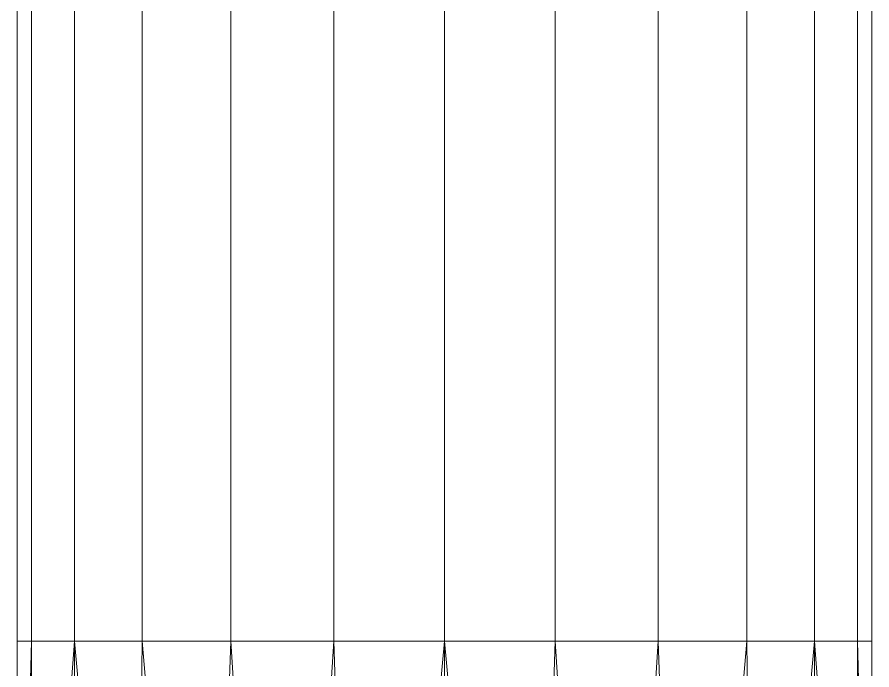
# Model space of a CAD drawing. Header units: inches. Extents: x -3326 to -59, y 8 to 1043.
# Drawn here: x -1109.283 to -1107.968, y 221.817 to 222.822 of the extents above; entities that cross this region are included whole.
import ezdxf

# ---------------------------------------------------------------- set-up
doc = ezdxf.new("R2010")
doc.units = ezdxf.units.IN
doc.header["$MEASUREMENT"] = 0
doc.layers.add('F-SPRN', color=10, linetype='Continuous', lineweight=9)
doc.layers.add('P-PIPE', color=10, linetype='Continuous', lineweight=9)

# ---------------------------------------------------------------- blocks, each defined once
blk = doc.blocks.new('Tee - Welded - Generic - Standard-1086689-05 - Fourth Level')
at = {"layer": 'P-PIPE'}
mesh = blk.add_polyface(dxfattribs=at)
corners = [(-0.6575, -1.4961), (-0.6351, -1.4961, 0.1702), (-0.5694, -1.4961, 0.3287), (-0.4649, -1.4961, 0.4649), (-0.3287, -1.4961, 0.5694), (-0.1702, -1.4961, 0.6351), (0, -1.4961, 0.6575), (0.1702, -1.4961, 0.6351), (0.3287, -1.4961, 0.5694), (0.4649, -1.4961, 0.4649), (0.5694, -1.4961, 0.3287), (0.6351, -1.4961, 0.1702), (0.6575, -1.4961), (0.6575, -0.6575), (0.6336, -0.6336, 0.1755), (0.5691, -0.5691, 0.3293), (0.4771, -0.4771, 0.4524), (0.3685, -0.3685, 0.5445), (0.2501, -0.2501, 0.608), (0.1263, -0.1263, 0.6452), (0, 0, 0.6575), (-0.1263, -0.1263, 0.6452), (-0.2501, -0.2501, 0.608), (-0.3685, -0.3685, 0.5445), (-0.4771, -0.4771, 0.4524), (-0.5691, -0.5691, 0.3293), (-0.6336, -0.6336, 0.1755), (-0.6575, -0.6575)]
mesh.append_faces([[corners[k] for k in face] for face in [(13, 11, 12)]], dxfattribs={"vtx0": -1})
mesh.append_faces([[corners[k] for k in face] for face in [(22, 5, 21), (24, 3, 23), (8, 18, 7), (17, 9, 16)]], dxfattribs={"vtx0": -1, "vtx1": -1})
mesh.append_faces([[corners[k] for k in face] for face in [(24, 2, 3), (26, 1, 2), (22, 4, 5), (6, 20, 21), (21, 5, 6), (19, 6, 7), (16, 9, 10), (17, 8, 9), (6, 19, 20)]], dxfattribs={"vtx0": -1, "vtx2": -1})
mesh.append_faces([[corners[k] for k in face] for face in [(26, 27, 1), (3, 4, 23), (25, 26, 2), (24, 25, 2), (22, 23, 4), (10, 11, 14), (18, 19, 7), (17, 18, 8), (13, 14, 11), (15, 16, 10), (14, 15, 10)]], dxfattribs={"vtx1": -1, "vtx2": -1})
mesh.append_faces([[corners[k] for k in face] for face in [(27, 0, 1)]], dxfattribs={"vtx2": -1})
mesh = blk.add_polyface(dxfattribs=at)
corners = [(0.6575, -1.4961), (0.6351, -1.4961, -0.1702), (0.5694, -1.4961, -0.3287), (0.4649, -1.4961, -0.4649), (0.3287, -1.4961, -0.5694), (0.1702, -1.4961, -0.6351), (0, -1.4961, -0.6575), (-0.1702, -1.4961, -0.6351), (-0.3287, -1.4961, -0.5694), (-0.4649, -1.4961, -0.4649), (-0.5694, -1.4961, -0.3287), (-0.6351, -1.4961, -0.1702), (-0.6575, -1.4961), (-0.6575, -0.6575), (-0.6336, -0.6336, -0.1755), (-0.5691, -0.5691, -0.3293), (-0.4771, -0.4771, -0.4524), (-0.3685, -0.3685, -0.5445), (-0.2501, -0.2501, -0.608), (-0.1263, -0.1263, -0.6452), (0, 0, -0.6575), (0.1263, -0.1263, -0.6452), (0.2501, -0.2501, -0.608), (0.3685, -0.3685, -0.5445), (0.4771, -0.4771, -0.4524), (0.5691, -0.5691, -0.3293), (0.6336, -0.6336, -0.1755), (0.6575, -0.6575)]
mesh.append_faces([[corners[k] for k in face] for face in [(13, 11, 12)]], dxfattribs={"vtx0": -1})
mesh.append_faces([[corners[k] for k in face] for face in [(22, 5, 21), (24, 3, 23), (8, 18, 7), (17, 9, 16)]], dxfattribs={"vtx0": -1, "vtx1": -1})
mesh.append_faces([[corners[k] for k in face] for face in [(24, 2, 3), (26, 1, 2), (22, 4, 5), (6, 20, 21), (21, 5, 6), (19, 6, 7), (16, 9, 10), (17, 8, 9), (6, 19, 20)]], dxfattribs={"vtx0": -1, "vtx2": -1})
mesh.append_faces([[corners[k] for k in face] for face in [(0, 1, 27)]], dxfattribs={"vtx1": -1})
mesh.append_faces([[corners[k] for k in face] for face in [(26, 27, 1), (3, 4, 23), (25, 26, 2), (24, 25, 2), (22, 23, 4), (10, 11, 14), (18, 19, 7), (17, 18, 8), (13, 14, 11), (15, 16, 10), (14, 15, 10)]], dxfattribs={"vtx1": -1, "vtx2": -1})
mesh = blk.add_polyface(dxfattribs=at)
corners = [(-0.6575, -1.4961), (-0.6351, -1.4961, -0.1702), (-0.5694, -1.4961, -0.3287), (-0.4649, -1.4961, -0.4649), (-0.3287, -1.4961, -0.5694), (-0.1702, -1.4961, -0.6351), (0, -1.4961, -0.6575), (0.1702, -1.4961, -0.6351), (0.3287, -1.4961, -0.5694), (0.4649, -1.4961, -0.4649), (0.5694, -1.4961, -0.3287), (0.6351, -1.4961, -0.1702), (0.6575, -1.4961), (0.6351, -1.4961, 0.1702), (0.5694, -1.4961, 0.3287), (0.4649, -1.4961, 0.4649), (0.3287, -1.4961, 0.5694), (0.1702, -1.4961, 0.6351), (0, -1.4961, 0.6575), (-0.1702, -1.4961, 0.6351), (-0.3287, -1.4961, 0.5694), (-0.4649, -1.4961, 0.4649), (-0.5694, -1.4961, 0.3287), (-0.6351, -1.4961, 0.1702)]
mesh.append_faces([[corners[k] for k in face] for face in [(16, 14, 15), (13, 11, 12)]], dxfattribs={"vtx0": -1})
mesh.append_faces([[corners[k] for k in face] for face in [(0, 3, 11, 13)]], dxfattribs={"vtx0": -1, "vtx1": -1, "vtx2": -1, "vtx3": -1})
mesh.append_faces([[corners[k] for k in face] for face in [(16, 0, 13, 14), (21, 0, 16, 17)]], dxfattribs={"vtx0": -1, "vtx1": -1, "vtx3": -1})
mesh.append_faces([[corners[k] for k in face] for face in [(5, 8, 9, 11)]], dxfattribs={"vtx0": -1, "vtx2": -1, "vtx3": -1})
mesh.append_faces([[corners[k] for k in face] for face in [(17, 18, 21)]], dxfattribs={"vtx1": -1, "vtx2": -1})
mesh.append_faces([[corners[k] for k in face] for face in [(6, 7, 8, 5), (9, 10, 11), (22, 23, 0, 21), (19, 20, 21, 18)]], dxfattribs={"vtx2": -1})
mesh.append_faces([[corners[k] for k in face] for face in [(3, 4, 5, 11)]], dxfattribs={"vtx2": -1, "vtx3": -1})
mesh.append_faces([[corners[k] for k in face] for face in [(0, 1, 2, 3)]], dxfattribs={"vtx3": -1})

msp = doc.modelspace()

# ---------------------------------------------------------------- linework, layer by layer
at = {"layer": 'F-SPRN', "color": 1}
for p, q in [((-1108.625, 224.035, 964), (-1108.625, 221.861, 964)), ((-1108.625, 224.035, 964), (-1108.625, 221.861, 964)), ((-1108.625, 221.861, 964), (-1108.625, 220.365, 964))]:
    msp.add_line(p, q, dxfattribs=at)

# ---------------------------------------------------------------- block references
at = {"layer": 'F-SPRN', "color": 1, "rotation": 180}
msp.add_blockref('Tee - Welded - Generic - Standard-1086689-05 - Fourth Level', (-1108.625, 220.365, 964), dxfattribs=at)

# ---------------------------------------------------------------- meshes
at = {"layer": 'F-SPRN', "color": 1}
mesh = msp.add_polyface(dxfattribs=at)
corners = [(-1108.625, 224.035, 964.6575), (-1108.7952, 224.035, 964.6351), (-1108.9537, 224.035, 964.5694), (-1109.09, 224.035, 964.4649), (-1109.1944, 224.035, 964.3287), (-1109.2601, 224.035, 964.1701), (-1109.2825, 224.035, 964), (-1109.2825, 221.861, 964), (-1109.2601, 221.861, 964.1701), (-1109.1944, 221.861, 964.3287), (-1109.09, 221.861, 964.4649), (-1108.9537, 221.861, 964.5694), (-1108.7952, 221.861, 964.6351), (-1108.625, 221.861, 964.6575)]
mesh.append_faces([[corners[k] for k in face] for face in [(5, 8, 9, 4)]], dxfattribs={"vtx0": -1, "vtx2": -1, "color": 1})
mesh.append_faces([[corners[k] for k in face] for face in [(3, 4, 9, 10), (11, 12, 1, 2), (2, 3, 10, 11)]], dxfattribs={"vtx1": -1, "vtx3": -1, "color": 1})
mesh.append_faces([[corners[k] for k in face] for face in [(6, 7, 8, 5)]], dxfattribs={"vtx2": -1, "color": 1})
mesh.append_faces([[corners[k] for k in face] for face in [(12, 13, 0, 1)]], dxfattribs={"vtx3": -1, "color": 1})
mesh = msp.add_polyface(dxfattribs=at)
corners = [(-1109.2825, 224.035, 964), (-1109.2601, 224.035, 963.8298), (-1109.1944, 224.035, 963.6713), (-1109.09, 224.035, 963.535), (-1108.9537, 224.035, 963.4306), (-1108.7952, 224.035, 963.3649), (-1108.625, 224.035, 963.3425), (-1108.625, 221.861, 963.3425), (-1108.7952, 221.861, 963.3649), (-1108.9537, 221.861, 963.4306), (-1109.09, 221.861, 963.535), (-1109.1944, 221.861, 963.6713), (-1109.2601, 221.861, 963.8298), (-1109.2825, 221.861, 964)]
mesh.append_faces([[corners[k] for k in face] for face in [(7, 8, 5, 6)]], dxfattribs={"vtx1": -1, "color": 1})
mesh.append_faces([[corners[k] for k in face] for face in [(8, 9, 4, 5), (3, 4, 9, 10), (11, 12, 1, 2), (2, 3, 10, 11)]], dxfattribs={"vtx1": -1, "vtx3": -1, "color": 1})
mesh.append_faces([[corners[k] for k in face] for face in [(12, 13, 0, 1)]], dxfattribs={"vtx3": -1, "color": 1})
mesh = msp.add_polyface(dxfattribs=at)
corners = [(-1107.9675, 224.035, 964), (-1107.9899, 224.035, 964.1701), (-1108.0556, 224.035, 964.3287), (-1108.1601, 224.035, 964.4649), (-1108.2963, 224.035, 964.5694), (-1108.4549, 224.035, 964.6351), (-1108.625, 224.035, 964.6575), (-1108.625, 221.861, 964.6575), (-1108.4549, 221.861, 964.6351), (-1108.2963, 221.861, 964.5694), (-1108.1601, 221.861, 964.4649), (-1108.0556, 221.861, 964.3287), (-1107.9899, 221.861, 964.1701), (-1107.9675, 221.861, 964)]
mesh.append_faces([[corners[k] for k in face] for face in [(7, 8, 5, 6)]], dxfattribs={"vtx1": -1, "color": 1})
mesh.append_faces([[corners[k] for k in face] for face in [(8, 9, 4, 5), (3, 4, 9, 10), (11, 12, 1, 2), (2, 3, 10, 11)]], dxfattribs={"vtx1": -1, "vtx3": -1, "color": 1})
mesh.append_faces([[corners[k] for k in face] for face in [(12, 13, 0, 1)]], dxfattribs={"vtx3": -1, "color": 1})
mesh = msp.add_polyface(dxfattribs=at)
corners = [(-1108.625, 224.035, 963.3425), (-1108.4549, 224.035, 963.3649), (-1108.2963, 224.035, 963.4306), (-1108.1601, 224.035, 963.535), (-1108.0556, 224.035, 963.6713), (-1107.9899, 224.035, 963.8298), (-1107.9675, 224.035, 964), (-1107.9675, 221.861, 964), (-1107.9899, 221.861, 963.8298), (-1108.0556, 221.861, 963.6713), (-1108.1601, 221.861, 963.535), (-1108.2963, 221.861, 963.4306), (-1108.4549, 221.861, 963.3649), (-1108.625, 221.861, 963.3425)]
mesh.append_faces([[corners[k] for k in face] for face in [(7, 8, 5, 6)]], dxfattribs={"vtx1": -1, "color": 1})
mesh.append_faces([[corners[k] for k in face] for face in [(8, 9, 4, 5), (3, 4, 9, 10), (11, 12, 1, 2), (2, 3, 10, 11)]], dxfattribs={"vtx1": -1, "vtx3": -1, "color": 1})
mesh.append_faces([[corners[k] for k in face] for face in [(12, 13, 0, 1)]], dxfattribs={"vtx3": -1, "color": 1})
mesh = msp.add_polyface(dxfattribs=at)
corners = [(-1109.2825, 221.861, 964), (-1109.2601, 221.861, 963.8298), (-1109.1944, 221.861, 963.6713), (-1109.09, 221.861, 963.535), (-1108.9537, 221.861, 963.4306), (-1108.7952, 221.861, 963.3649), (-1108.625, 221.861, 963.3425), (-1108.4549, 221.861, 963.3649), (-1108.2963, 221.861, 963.4306), (-1108.1601, 221.861, 963.535), (-1108.0556, 221.861, 963.6713), (-1107.9899, 221.861, 963.8298), (-1107.9675, 221.861, 964), (-1107.9899, 221.861, 964.1701), (-1108.0556, 221.861, 964.3287), (-1108.1601, 221.861, 964.4649), (-1108.2963, 221.861, 964.5694), (-1108.4549, 221.861, 964.6351), (-1108.625, 221.861, 964.6575), (-1108.7952, 221.861, 964.6351), (-1108.9537, 221.861, 964.5694), (-1109.09, 221.861, 964.4649), (-1109.1944, 221.861, 964.3287), (-1109.2601, 221.861, 964.1701)]
mesh.append_faces([[corners[k] for k in face] for face in [(16, 14, 15)]], dxfattribs={"vtx0": -1, "color": 1})
mesh.append_faces([[corners[k] for k in face] for face in [(2, 8, 14)]], dxfattribs={"vtx0": -1, "vtx1": -1, "vtx2": -1, "color": 1})
mesh.append_faces([[corners[k] for k in face] for face in [(8, 4, 5)]], dxfattribs={"vtx0": -1, "vtx2": -1, "color": 1})
mesh.append_faces([[corners[k] for k in face] for face in [(19, 20, 17, 18), (13, 14, 11, 12)]], dxfattribs={"vtx1": -1, "color": 1})
mesh.append_faces([[corners[k] for k in face] for face in [(10, 11, 14)]], dxfattribs={"vtx1": -1, "vtx2": -1, "color": 1})
mesh.append_faces([[corners[k] for k in face] for face in [(22, 23, 2, 14), (16, 17, 20, 14)]], dxfattribs={"vtx1": -1, "vtx2": -1, "vtx3": -1, "color": 1})
mesh.append_faces([[corners[k] for k in face] for face in [(20, 21, 22, 14), (2, 3, 4, 8), (8, 9, 10, 14)]], dxfattribs={"vtx2": -1, "vtx3": -1, "color": 1})
mesh.append_faces([[corners[k] for k in face] for face in [(23, 0, 1, 2), (5, 6, 7, 8)]], dxfattribs={"vtx3": -1, "color": 1})

doc.saveas('drawing.dxf')
